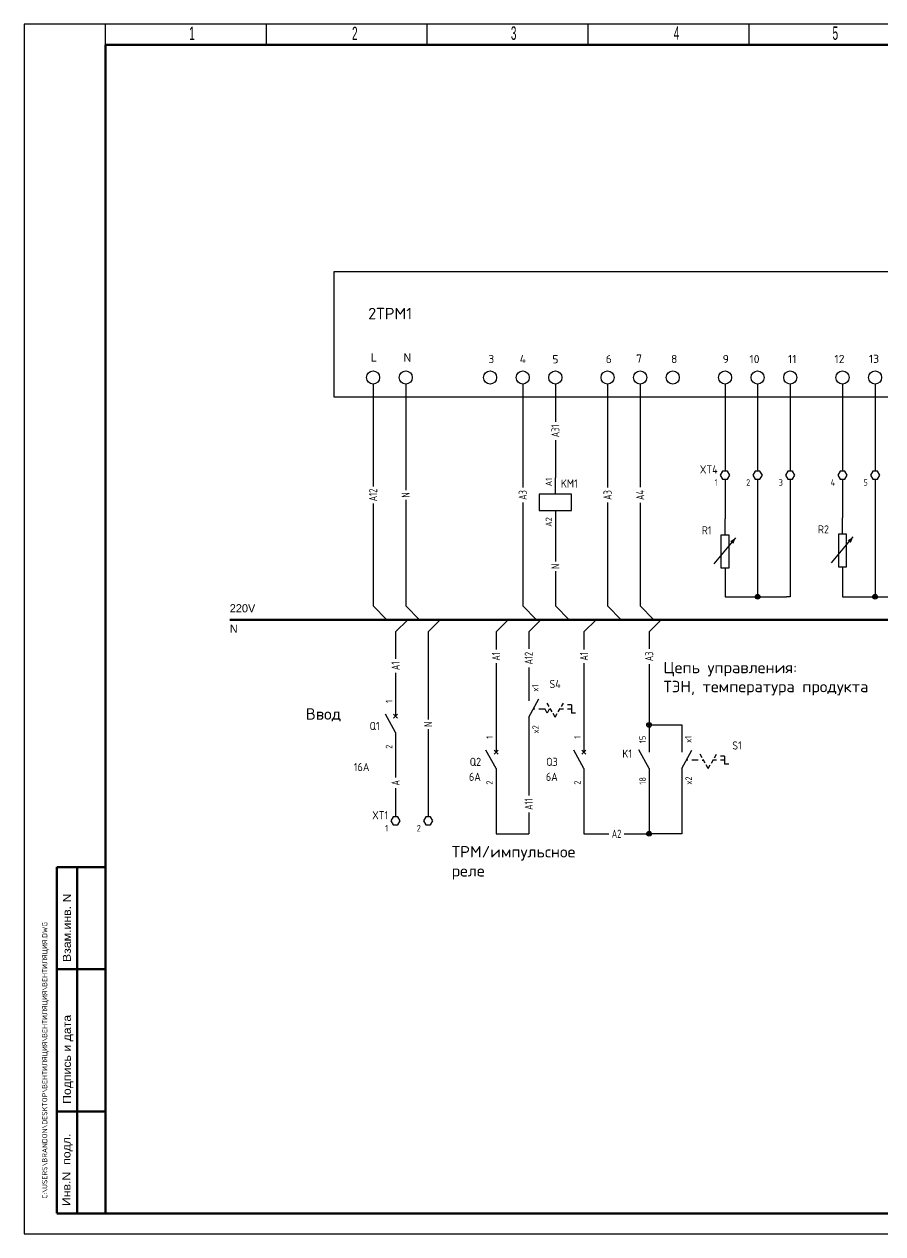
# Model space of a CAD drawing. Extents: x -644 to 1893, y -746 to 99.
# Drawn here: x 26.7 to 289.9, y -667.7 to -297.1 of the extents above; entities that cross this region are included whole.
import ezdxf
from ezdxf.enums import TextEntityAlignment as Align

# ---------------------------------------------------------------- set-up
doc = ezdxf.new("R2010")
doc.units = 0
doc.linetypes.add('Caddy_Solid', pattern=[0])
for name, color, linetype in [('100', 7, 'Continuous'), ('DESC', 1, 'Continuous'), ('MISC', 7, 'Continuous'), ('SYMS', 7, 'Continuous'), ('TAGS', 7, 'Continuous'), ('TERMS', 7, 'Continuous'), ('TITLE', 7, 'Continuous'), ('WIREFIXED', 130, 'Continuous'), ('WIRES', 7, 'Continuous')]:
    doc.layers.add(name, color=color, linetype=linetype)
doc.styles.add('Caddy_Vectorfont1n', font='arial.ttf', dxfattribs={"width": 1.1})
doc.styles.add('Caddy_Vectorfont1p', font='arial.ttf', dxfattribs={"width": 0.9})
doc.styles.add('ITALIC', font='ITALIC')
doc.styles.add('SIMPLEX', font='simplex')
doc.styles.add('WD_IEC', font='ISOCP2.shx', dxfattribs={"width": 0.9, "height": 4})

# ---------------------------------------------------------------- blocks, each defined once
blk = doc.blocks.new('wd_tb')
at = {"layer": 'TITLE', "color": 1, "style": 'SIMPLEX'}
blk.add_attdef('CAD#', (-14.33, 3.62), '', height=1.25, rotation=90, dxfattribs=at)
at = {"layer": 'TITLE', "color": 1}
for tag, p, height, style in [('JOB#', (277.8, 5.56), 2, 'ITALIC'), ('ENGINEER', (9.37, -2.98), 1.25, 'ITALIC'), ('CHKDBY', (40.35, -2.98), 1.25, 'ITALIC'), ('DRAWNBY', (70.5, -3.39), 1.25, 'ITALIC'), ('DATE', (98.17, -3.8), 1.25, 'SIMPLEX'), ('SHTS', (385.36, -3.42), 2, 'ITALIC')]:
    blk.add_attdef(tag, p, '', height=height, dxfattribs=dict(at, style=style))
at = {"layer": 'TITLE', "color": 1, "style": 'ITALIC'}
for tag, p in [('DWG#', (377.5, 6.5)), ('TITLE#1', (133.27, -3.8)), ('TITLE#2', (163.84, -3.8)), ('TITLE#3', (197.71, -3.8))]:
    blk.add_attdef(tag, text='', height=2, dxfattribs=at).set_placement(p, align=Align.CENTER)
blk.add_attdef('SH#', text='', height=2, dxfattribs=at).set_placement((391.86, 4.83), align=Align.RIGHT)
at = {"layer": 'TITLE', "color": 7, "flags": 9}
blk.add_attdef('WD_TB', (-0.02, 0.56), '', height=1.57, dxfattribs=at)
at = {"layer": 'TITLE', "color": 1, "style": 'ITALIC', "flags": 3}
blk.add_attdef('TITLE#4', text='', height=2, dxfattribs=at).set_placement((230.75, -4.22), align=Align.CENTER)
blk = doc.blocks.new('VT0003')
blk.add_lwpolyline([(0.72, -1.25), (1.44, 0), (0.72, 1.25), (-0.72, 1.25), (-1.44, 0), (-0.72, -1.25)], close=True)
at = {"style": 'WD_IEC', "flags": 1}
for tag, p, height in [('ASSYCODE', (2.75, 10.75), 1), ('CATDESC', (2.75, 9.25), 1), ('MFG', (2.75, 7.25), 1.5), ('CAT', (2.75, 4.75), 1.5), ('X4TERM01', (-1.44, 0), 0.25), ('X4PIN01', (-1.25, 1), 0.25), ('X4TERMDESC01', (-1.25, 0.5), 0.4), ('STRIPSEQ', (0, 0), 0.025), ('X2PIN01', (0, 2.25), 0.25), ('X2TERM01', (0, 1.25), 0.25), ('X8PIN01', (0, -0.25), 0.25), ('X2TERMDESC01', (0, 1.75), 0.4), ('X1PIN01', (1.25, 1), 0.25), ('X1TERMDESC01', (1.25, 0.5), 0.4), ('X1TERM01', (1.44, 0), 0.25), ('LINKTERM', (0, -0.04), 0.025), ('X8TERM01', (0, -1.25), 0.25), ('X8TERMDESC01', (0, -0.75), 0.4)]:
    blk.add_attdef(tag, p, '', height=height, dxfattribs=at)
at = {"style": 'WD_IEC'}
for tag, p in [('INST', (-2.25, 6.5)), ('LOC', (-2.25, 3.5)), ('DESC2', (-2.25, -9.25)), ('DESC1', (-2.25, -6.25)), ('DESC3', (-2.25, -12.25))]:
    blk.add_attdef(tag, text='', height=2.5, dxfattribs=at).set_placement(p, align=Align.RIGHT)
at = {"style": 'WD_IEC', "flags": 8}
for tag, height, p in [('TAGSTRIP', 2.5, (-2.25, 0.5)), ('TERM01', 2, (-2.25, -3.25))]:
    blk.add_attdef(tag, text='', height=height, dxfattribs=at).set_placement(p, align=Align.RIGHT)
blk = doc.blocks.new('VCB1')
for p, q in [((0, 7.5), (0, 2.5)), ((0, -2.5), (-3.12, 3.12)), ((0.62, 1.88), (-0.62, 3.12)), ((-0.62, 1.88), (0.62, 3.12)), ((0, -2.5), (0, -7.5))]:
    blk.add_line(p, q)
at = {"style": 'WD_IEC'}
for tag, p in [('INST', (-8, 5.25)), ('LOC', (-8, 1.75)), ('TAG1', (-8, -1.75)), ('RATING1', (-8, -6.35)), ('DESC1', (-8, -14.35)), ('DESC2', (-8, -17.85)), ('DESC3', (-8, -21.35))]:
    blk.add_attdef(tag, text='', height=2.5, dxfattribs=at).set_placement(p, align=Align.RIGHT)
at = {"style": 'WD_IEC', "flags": 1}
for tag, p, height in [('X2TERM01', (0, 7.5), 0.32), ('MFG', (2.75, 6.5), 1.5), ('CAT', (2.75, 4), 1.5), ('X4LINK', (-2, 0), 0.32), ('X1LINK', (-0.5, 0), 0.32), ('X8TERM02', (0, -7.5), 0.32), ('ASSYCODE', (1, -9), 1), ('FAMILY', (1, -10.5), 1), ('CATDESC', (1, -12), 1), ('CONTACT', (1, -13.5), 1), ('COMMON', (2.25, -14.75), 1)]:
    blk.add_attdef(tag, p, '', height=height, dxfattribs=at)
at = {"style": 'WD_IEC'}
blk.add_attdef('TERM01', text='', height=2, rotation=90, dxfattribs=at).set_placement((-1, 7.5), align=Align.RIGHT)
blk.add_attdef('TERM02', (-1, -7.5), '', height=2, rotation=90, dxfattribs=at)
at = {"lineweight": 15, "style": 'WD_IEC'}
blk.add_attdef('XREF', text='', height=2.5, dxfattribs=at).set_placement((-8, -10.35), align=Align.RIGHT)
blk = doc.blocks.new('WD_WNV1')
at = {"style": 'WD_IEC', "width": 0.8}
blk.add_attdef('WIRENO', text='', height=2.5, rotation=90, dxfattribs=at).set_placement((0, 0), align=Align.MIDDLE_CENTER)
at = {"style": 'WD_IEC', "flags": 1}
for tag, p in [('W04USER', (0, 0.375)), ('W05USER', (0, 0.25)), ('W03USER', (0, 0.5)), ('W06USER', (0, 0.125)), ('W07USER', (0, 0)), ('W02USER', (0, 0.625)), ('W01USER', (0, 0.75)), ('W08USER', (0, -0.125)), ('W09USER', (0, -0.25)), ('W10USER', (0, -0.375))]:
    blk.add_attdef(tag, text='', height=0.08, dxfattribs=at).set_placement(p, align=Align.CENTER)
at = {"style": 'WD_IEC'}
for tag, p in [('X2_TINY_DOT_DONT_REMOVE', (0, 1)), ('X8_TINY_DOT_DONT_REMOVE', (0, -1))]:
    blk.add_attdef(tag, p, '', height=0.002, dxfattribs=at)
at = {"style": 'WD_IEC', "flags": 1}
for tag, p in [('X2TERM01', (0, 1)), ('X8TERM01', (0, -1))]:
    blk.add_attdef(tag, p, '', height=0.2, dxfattribs=at)
blk = doc.blocks.new('VCR21')
for p, q in [((0, 7.5), (0, 2.5)), ((0, -2.5), (-3.125, 3.125)), ((0, -2.5), (0, -7.5))]:
    blk.add_line(p, q)
at = {"style": 'WD_IEC'}
for tag, p in [('INST', (-5.25, 7.75)), ('LOC', (-5.25, 4.25)), ('TAG2', (-5.25, 0.75)), ('XREF', (-5.25, -3.75)), ('DESC1', (-5.25, -7.6)), ('DESC2', (-5.25, -11.1)), ('DESC3', (-5.25, -14.6))]:
    blk.add_attdef(tag, text='', height=2.5, dxfattribs=at).set_placement(p, align=Align.RIGHT)
at = {"style": 'WD_IEC', "flags": 1}
for tag, p, height in [('X2TERM01', (0, 7.5), 0.32), ('X4LINK', (-2, 0), 0.32), ('X1LINK', (-0.5, 0), 0.32), ('CONTACT', (4, -3.5), 1), ('X8TERM02', (0, -7.5), 0.32), ('FAMILY', (4, -5), 1)]:
    blk.add_attdef(tag, p, '', height=height, dxfattribs=at)
at = {"style": 'WD_IEC'}
blk.add_attdef('TERM01', text='', height=2, rotation=90, dxfattribs=at).set_placement((-1, 7.5), align=Align.RIGHT)
blk.add_attdef('TERM02', (-1, -7.5), '', height=2, rotation=90, dxfattribs=at)
blk = doc.blocks.new('WD_WNH1')
at = {"style": 'WD_IEC', "width": 0.8}
blk.add_attdef('WIRENO', text='', height=2.5, dxfattribs=at).set_placement((0, 0), align=Align.MIDDLE_CENTER)
at = {"style": 'WD_IEC'}
for tag, p in [('X4_TINY_DOT_DONT_REMOVE', (-1, 0)), ('X1_TINY_DOT_DONT_REMOVE', (1, 0))]:
    blk.add_attdef(tag, p, '', height=0.002, dxfattribs=at)
at = {"style": 'WD_IEC', "flags": 1}
for tag, p in [('X4TERM01', (-1, 0)), ('X1TERM01', (1, 0))]:
    blk.add_attdef(tag, p, '', height=0.2, dxfattribs=at)
for tag, p in [('W04USER', (0, 0.375)), ('W05USER', (0, 0.25)), ('W03USER', (0, 0.5)), ('W06USER', (0, 0.125)), ('W07USER', (0, 0)), ('W02USER', (0, 0.625)), ('W01USER', (0, 0.75)), ('W08USER', (0, -0.125)), ('W09USER', (0, -0.25)), ('W10USER', (0, -0.375))]:
    blk.add_attdef(tag, text='', height=0.08, dxfattribs=at).set_placement(p, align=Align.CENTER)
blk = doc.blocks.new('VMS1')
for p, q in [((0, 2.5), (0, 7.5)), ((0, -2.5), (0, -7.5))]:
    blk.add_line(p, q)
blk.add_lwpolyline([(-5, 2.5), (-5, -2.5), (5, -2.5), (5, 2.5)], close=True)
at = {"style": 'WD_IEC'}
for tag, p in [('INST', (-5.25, 10.5)), ('LOC', (-5.25, 7.5)), ('TAG1', (-5.25, 4.5)), ('DESC2', (-5.25, -9.85)), ('DESC1', (-5.25, -6.85)), ('DESC3', (-5.25, -12.85))]:
    blk.add_attdef(tag, text='', height=2.5, dxfattribs=at).set_placement(p, align=Align.RIGHT)
at = {"style": 'WD_IEC', "flags": 1}
for tag, p, height in [('X2TERM01', (0, 7.5), 0.32), ('X4LINK', (-5, 0), 0.32), ('X1LINK', (5, 0), 0.32), ('ASSYCODE', (1, -4), 1), ('X8TERM02', (0, -7.5), 0.32), ('FAMILY', (1, -5.5), 1), ('CATDESC', (1, -7), 1)]:
    blk.add_attdef(tag, p, '', height=height, dxfattribs=at)
at = {"style": 'WD_IEC'}
blk.add_attdef('TERM01', text='', height=2, rotation=90, dxfattribs=at).set_placement((-1, 7.5), align=Align.RIGHT)
at = {"style": 'WD_IEC', "flags": 9}
for tag, p in [('MFG', (-6, 1)), ('CAT', (-6, -1.5))]:
    blk.add_attdef(tag, text='', height=1.5, dxfattribs=at).set_placement(p, align=Align.RIGHT)
at = {"style": 'WD_IEC'}
blk.add_attdef('TERM02', (-1, -7.5), '', height=2, rotation=90, dxfattribs=at)
at = {"lineweight": 9, "style": 'WD_IEC'}
for tag, p in [('NO', (-5.5, -16.5)), ('NC', (-5.5, -19.5))]:
    blk.add_attdef(tag, text='', height=2.5, dxfattribs=at).set_placement(p, align=Align.TOP_RIGHT)
for tag, p in [('XREFNO', (-4, -16.5)), ('XREFNC', (-4, -19.5))]:
    blk.add_attdef(tag, text='', height=2.5, dxfattribs=at).set_placement(p, align=Align.TOP_LEFT)
blk = doc.blocks.new('WDDOT')
for radius in [0.72, 0.449, 0.223]:
    blk.add_circle((0, 0), radius)
blk = doc.blocks.new('VSS11NL')
for p, q in [((0, 7.5), (0, 2.5)), ((-13.12, 1.25), (-11.88, 1.25)), ((-13.12, 1.25), (-13.12, -1.25)), ((-13.12, 0), (-11.88, 0)), ((-10, 0.75), (-10.62, 1.83)), ((-10.62, 0), (-9.57, 0)), ((-9.06, -0.88), (-9.69, 0.21)), ((-7.19, -0.88), (-6.56, 0.21)), ((-6.25, 0), (-6.68, 0)), ((-6.25, 0.75), (-5.62, 1.83)), ((-5, 0), (-3.12, 0)), ((0, -2.5), (-3.12, 3.12)), ((-1.88, 0), (-1.39, 0)), ((-14.38, -1.25), (-13.12, -1.25)), ((-8.12, -2.5), (-8.75, -1.42)), ((-8.12, -2.5), (-7.5, -1.42)), ((0, -2.5), (0, -7.5))]:
    blk.add_line(p, q)
at = {"style": 'WD_IEC'}
for tag, p in [('INST', (-15.5, 9.25)), ('LOC', (-15.5, 6.25)), ('TAG1', (-15.5, 3.25)), ('DESC1', (-15.5, -9.35)), ('DESC2', (-15.5, -12.35)), ('DESC3', (-15.5, -15.35))]:
    blk.add_attdef(tag, text='', height=2.5, dxfattribs=at).set_placement(p, align=Align.RIGHT)
at = {"style": 'WD_IEC', "flags": 8}
for tag, p in [('POS1', (-10.62, 3.5)), ('POS2', (-5.62, 3.5))]:
    blk.add_attdef(tag, text='', height=2, rotation=90, dxfattribs=at).set_placement(p, align=Align.MIDDLE_LEFT)
at = {"style": 'WD_IEC', "flags": 1}
for tag, p, height in [('X2TERM01', (0, 7.5), 0.32), ('CONTACT', (0.5, 4.5), 1), ('COMMON', (1.75, 3.25), 1), ('X1LINK', (0, 0), 0.32), ('X8TERM02', (0, -7.5), 0.32), ('ASSYCODE', (1, -9), 1), ('FAMILY', (1, -10.5), 1), ('CATDESC', (1, -12), 1)]:
    blk.add_attdef(tag, p, '', height=height, dxfattribs=at)
at = {"style": 'WD_IEC'}
blk.add_attdef('TERM01', text='', height=2, rotation=90, dxfattribs=at).set_placement((-1, 7.5), align=Align.RIGHT)
at = {"style": 'WD_IEC', "flags": 9}
for tag, p in [('MFG', (-16, -0.25)), ('CAT', (-16, -2.75))]:
    blk.add_attdef(tag, text='', height=1.5, dxfattribs=at).set_placement(p, align=Align.RIGHT)
at = {"style": 'WD_IEC'}
blk.add_attdef('TERM02', (-1, -7.5), '', height=2, rotation=90, dxfattribs=at)
at = {"lineweight": 15, "style": 'WD_IEC'}
blk.add_attdef('XREF', text='', height=2.5, dxfattribs=at).set_placement((-15.5, -6.35), align=Align.RIGHT)
blk.add_attdef('STATE', (1.25, -6.35), '', height=2.5, dxfattribs=at)
blk = doc.blocks.new('VVR1R2')
for p, q in [((0, 5), (0, 10)), ((-3.36, -3.79), (3.3, 4.22)), ((0, -5), (0, -10))]:
    blk.add_line(p, q)
blk.add_lwpolyline([(-1.25, 5), (-1.25, -5), (1.25, -5), (1.25, 5)], close=True)
blk.add_solid([(2.54, 2.34), (1.57, 3.17), (3.31, 4.22)])
at = {"style": 'WD_IEC'}
for tag, p in [('INST', (-4.13, 11.25)), ('TAG1', (-4.13, 5.25)), ('LOC', (-4.13, 8.25)), ('RATING1', (-3.56, 0.78)), ('DESC1', (-3.64, -5.65)), ('DESC2', (-3.64, -8.65)), ('DESC3', (-3.64, -11.65))]:
    blk.add_attdef(tag, text='', height=2.5, dxfattribs=at).set_placement(p, align=Align.RIGHT)
blk.add_attdef('TERM01', text='', height=2, rotation=90, dxfattribs=at).set_placement((-1, 10), align=Align.RIGHT)
at = {"style": 'WD_IEC', "flags": 1}
for tag, p, height in [('X2TERM01', (0, 10), 0.32), ('ASSYCODE', (2.05, -3.96), 1), ('FAMILY', (2.05, -5.46), 1), ('CATDESC', (2.05, -6.96), 1), ('X8TERM02', (0, -10), 0.32)]:
    blk.add_attdef(tag, p, '', height=height, dxfattribs=at)
at = {"style": 'WD_IEC', "flags": 9}
for tag, p in [('MFG', (5.34, 6.24)), ('CAT', (5.34, 3.74))]:
    blk.add_attdef(tag, text='', height=1.5, dxfattribs=at).set_placement(p, align=Align.RIGHT)
at = {"lineweight": 15, "style": 'WD_IEC'}
blk.add_attdef('XREF', text='', height=2.5, dxfattribs=at).set_placement((-3.64, -2.65), align=Align.RIGHT)
at = {"style": 'WD_IEC'}
blk.add_attdef('TERM02', (-1, -10), '', height=2, rotation=90, dxfattribs=at)
blk = doc.blocks.new('VSS112')
for p, q in [((0, 7.5), (0, 2.5)), ((-13.12, 1.25), (-11.88, 1.25)), ((-13.12, 1.25), (-13.12, -1.25)), ((-13.12, 0), (-11.88, 0)), ((-10, 0.75), (-10.62, 1.83)), ((-10.62, 0), (-9.57, 0)), ((-9.06, -0.88), (-9.69, 0.21)), ((-7.19, -0.88), (-6.56, 0.21)), ((-6.25, 0), (-6.68, 0)), ((-6.25, 0.75), (-5.62, 1.83)), ((-6.25, 0), (-5.62, -1.25)), ((-5.62, -1.25), (-5, 0)), ((-5, 0), (-3.12, 0)), ((0, -2.5), (-3.12, 3.12)), ((-1.88, 0), (-1.39, 0)), ((-14.38, -1.25), (-13.12, -1.25)), ((-8.12, -2.5), (-8.75, -1.42)), ((-8.12, -2.5), (-7.5, -1.42)), ((0, -2.5), (0, -7.5))]:
    blk.add_line(p, q)
at = {"style": 'WD_IEC'}
for tag, p in [('INST', (-15.5, 9.25)), ('LOC', (-15.5, 6.25)), ('TAG1', (-15.5, 3.25)), ('DESC1', (-15.5, -9.35)), ('DESC2', (-15.5, -12.35)), ('DESC3', (-15.5, -15.35))]:
    blk.add_attdef(tag, text='', height=2.5, dxfattribs=at).set_placement(p, align=Align.RIGHT)
at = {"style": 'WD_IEC', "flags": 8}
for tag, p in [('POS1', (-10.62, 3.5)), ('POS2', (-5.62, 3.5))]:
    blk.add_attdef(tag, text='', height=2, rotation=90, dxfattribs=at).set_placement(p, align=Align.MIDDLE_LEFT)
at = {"style": 'WD_IEC', "flags": 1}
for tag, p, height in [('X2TERM01', (0, 7.5), 0.32), ('CONTACT', (0.5, 4.5), 1), ('COMMON', (1.75, 3.25), 1), ('X1LINK', (0, 0), 0.32), ('X8TERM02', (0, -7.5), 0.32), ('ASSYCODE', (1, -9), 1), ('FAMILY', (1, -10.5), 1), ('CATDESC', (1, -12), 1)]:
    blk.add_attdef(tag, p, '', height=height, dxfattribs=at)
at = {"style": 'WD_IEC'}
blk.add_attdef('TERM01', text='', height=2, rotation=90, dxfattribs=at).set_placement((-1, 7.5), align=Align.RIGHT)
at = {"style": 'WD_IEC', "flags": 9}
for tag, p in [('MFG', (-16, -0.25)), ('CAT', (-16, -2.75))]:
    blk.add_attdef(tag, text='', height=1.5, dxfattribs=at).set_placement(p, align=Align.RIGHT)
at = {"style": 'WD_IEC'}
blk.add_attdef('TERM02', (-1, -7.5), '', height=2, rotation=90, dxfattribs=at)
at = {"lineweight": 15, "style": 'WD_IEC'}
blk.add_attdef('XREF', text='', height=2.5, dxfattribs=at).set_placement((-15.5, -6.35), align=Align.RIGHT)
blk.add_attdef('STATE', (1.25, -6.35), '', height=2.5, dxfattribs=at)

msp = doc.modelspace()

# ---------------------------------------------------------------- linework, layer by layer
at = {"linetype": 'Caddy_Solid', "lineweight": 25}
for p, q in [((51.69, -303.32), (51.69, -297.08)), ((100.99, -303.32), (100.99, -297.08)), ((150.28, -303.32), (150.28, -297.08)), ((199.58, -303.32), (199.58, -297.08)), ((248.88, -303.32), (248.88, -297.08))]:
    msp.add_line(p, q, dxfattribs=at)
at = {"layer": '100', "linetype": 'Caddy_Solid', "lineweight": 50}
for p, q in [((51.69, -303.4), (544.65, -303.4)), ((51.69, -303.4), (51.69, -661.5)), ((36.72, -661.42), (36.72, -555.34)), ((36.72, -555.34), (51.69, -555.34)), ((42.96, -555.34), (42.96, -661.42)), ((36.72, -586.62), (51.69, -586.62)), ((36.72, -630.22), (51.69, -630.22)), ((544.65, -661.5), (36.72, -661.5))]:
    msp.add_line(p, q, dxfattribs=at)
at = {"layer": 'SYMS', "lineweight": 60}
msp.add_line((89.74, -479.56), (500.7, -479.56), dxfattribs=at)
at = {"layer": 'SYMS'}
for points in [[(26.73, -667.74), (550.89, -667.74), (550.89, -297.08), (26.73, -297.08)], [(307.33, -373), (121.62, -373), (121.62, -411.24), (307.33, -411.24)]]:
    msp.add_lwpolyline(points, close=True, dxfattribs=at)
for centre in [(133.66, -405.34), (143.66, -405.34), (169.51, -405.34), (179.51, -405.34), (189.51, -405.34), (205.51, -405.34), (215.51, -405.34), (225.51, -405.34), (241.51, -405.34), (251.51, -405.34), (261.51, -405.34), (277.51, -405.34), (287.51, -405.34)]:
    msp.add_circle(centre, 2, dxfattribs=at)
at = {"layer": 'WIRES'}
for p, q in [((133.66, -407.34), (133.66, -438.75)), ((143.66, -407.34), (143.66, -439.85)), ((179.51, -407.34), (179.51, -439.01)), ((189.51, -407.34), (189.51, -418.92)), ((205.51, -407.34), (205.51, -439.01)), ((215.51, -407.34), (215.51, -438.95)), ((241.51, -407.34), (241.51, -434.02)), ((251.51, -407.34), (251.51, -434.02)), ((261.51, -407.34), (261.51, -434.02)), ((277.51, -407.34), (277.51, -434.02)), ((287.51, -407.34), (287.51, -434.02)), ((189.51, -424.52), (189.51, -436.09)), ((241.51, -436.52), (241.51, -448.66)), ((251.51, -436.52), (251.51, -472.54)), ((261.51, -436.52), (261.51, -472.54)), ((277.51, -436.52), (277.51, -448.39)), ((287.51, -436.52), (287.51, -472.54)), ((133.66, -443.95), (133.66, -475.36)), ((143.66, -442.85), (143.66, -475.36)), ((179.51, -443.69), (179.51, -475.36)), ((205.51, -443.69), (205.51, -475.36)), ((215.51, -443.75), (215.51, -475.36)), ((189.51, -451.09), (189.51, -461.73)), ((189.51, -464.73), (189.51, -475.36)), ((241.51, -468.66), (241.51, -472.54)), ((277.51, -468.39), (277.51, -472.54)), ((241.51, -472.54), (260.34, -472.54)), ((261.51, -472.54), (260.34, -472.54)), ((277.51, -472.54), (296.34, -472.54)), ((133.66, -475.36), (137.86, -479.56)), ((143.66, -475.36), (147.86, -479.56)), ((179.51, -475.36), (183.71, -479.56)), ((189.51, -475.36), (193.71, -479.56)), ((205.51, -475.36), (209.71, -479.56)), ((215.51, -475.36), (219.71, -479.56)), ((140.54, -483.28), (144.26, -479.56)), ((150.54, -483.28), (154.26, -479.56)), ((171.35, -483.28), (175.07, -479.56)), ((181.35, -483.28), (185.07, -479.56)), ((198.26, -483.28), (201.98, -479.56)), ((218.26, -483.28), (221.98, -479.56)), ((140.54, -483.28), (140.54, -491.6)), ((150.54, -483.28), (150.54, -510.12)), ((171.35, -483.28), (171.35, -488.71)), ((181.35, -483.28), (181.35, -488.49)), ((198.26, -483.28), (198.26, -488.71)), ((218.26, -483.28), (218.26, -488.47)), ((171.35, -492.91), (171.35, -515.11)), ((198.26, -492.91), (198.26, -515.11)), ((140.54, -495.8), (140.54, -504.12)), ((181.35, -494.21), (181.35, -499.43)), ((218.26, -493.15), (218.26, -515.11)), ((150.54, -513.12), (150.54, -539.96)), ((181.35, -514.43), (181.35, -533.47)), ((218.26, -511.81), (228.26, -511.81)), ((228.26, -511.81), (228.26, -515.11)), ((140.54, -519.12), (140.54, -527.94)), ((140.54, -531.14), (140.54, -539.96)), ((171.35, -530.11), (171.35, -545.17)), ((198.26, -530.11), (198.26, -545.17)), ((218.26, -530.11), (218.26, -545.17)), ((228.26, -530.11), (228.26, -545.17)), ((181.35, -538.67), (181.35, -545.17)), ((171.35, -545.17), (181.35, -545.17)), ((198.26, -545.17), (205.9, -545.17)), ((210.62, -545.17), (218.26, -545.17)), ((228.26, -545.17), (218.26, -545.17))]:
    msp.add_line(p, q, dxfattribs=at)

# ---------------------------------------------------------------- block references
at = {"layer": 'SYMS'}
ref = msp.add_blockref('VT0003', (241.51, -435.27), dxfattribs=at)
ref.add_attrib('TERM01', '1', dxfattribs={"layer": 'TERMS', "height": 2, "style": 'WD_IEC', "flags": 8}).set_placement((239.26, -438.52), align=Align.RIGHT)
ref.add_attrib('TAGSTRIP', 'XT4', dxfattribs={"layer": 'TAGS', "height": 2.5, "style": 'WD_IEC', "flags": 8}).set_placement((239.26, -434.77), align=Align.RIGHT)
ref = msp.add_blockref('VMS1', (189.51, -443.59), dxfattribs=at)
ref.add_attrib('TERM02', 'A2', (188.51, -451.09), dxfattribs={"layer": 'TERMS', "height": 2, "rotation": 90, "style": 'WD_IEC'})
ref.add_attrib('TERM01', 'A1', dxfattribs={"layer": 'TERMS', "height": 2, "rotation": 90, "style": 'WD_IEC'}).set_placement((188.51, -436.09), align=Align.RIGHT)
ref.add_attrib('TAG1', 'KM1', dxfattribs={"layer": 'TAGS', "height": 2.5, "style": 'WD_IEC'}).set_placement((196.37, -439.09), align=Align.RIGHT)
ref = msp.add_blockref('VT0003', (251.51, -435.27), dxfattribs=at)
ref.add_attrib('TERM01', '2', dxfattribs={"layer": 'TERMS', "height": 2, "style": 'WD_IEC', "flags": 8}).set_placement((249.26, -438.52), align=Align.RIGHT)
ref = msp.add_blockref('VT0003', (261.51, -435.27), dxfattribs=at)
ref.add_attrib('TERM01', '3', dxfattribs={"layer": 'TERMS', "height": 2, "style": 'WD_IEC', "flags": 8}).set_placement((259.26, -438.52), align=Align.RIGHT)
ref = msp.add_blockref('VT0003', (277.51, -435.27), dxfattribs=at)
ref.add_attrib('TERM01', '4', dxfattribs={"layer": 'TERMS', "height": 2, "style": 'WD_IEC', "flags": 8}).set_placement((275.26, -438.52), align=Align.RIGHT)
ref = msp.add_blockref('VT0003', (287.51, -435.27), dxfattribs=at)
ref.add_attrib('TERM01', '5', dxfattribs={"layer": 'TERMS', "height": 2, "style": 'WD_IEC', "flags": 8}).set_placement((285.26, -438.52), align=Align.RIGHT)
ref = msp.add_blockref('VVR1R2', (277.51, -458.39), dxfattribs=at)
ref.add_attrib('TAG1', 'R2', dxfattribs={"layer": 'TAGS', "height": 2.5, "style": 'WD_IEC'}).set_placement((273.37, -453.14), align=Align.RIGHT)
ref = msp.add_blockref('VVR1R2', (241.51, -458.66), dxfattribs=at)
ref.add_attrib('TAG1', 'R1', dxfattribs={"layer": 'TAGS', "height": 2.5, "style": 'WD_IEC'}).set_placement((237.37, -453.41), align=Align.RIGHT)
for p in [(251.51, -472.54), (287.51, -472.54), (218.26, -511.81), (218.26, -545.17)]:
    msp.add_blockref('WDDOT', p, dxfattribs=at)
ref = msp.add_blockref('VSS112', (181.35, -506.93), dxfattribs=dict(at, xscale=-1))
ref.add_attrib('TERM02', 'x2', (184.45, -514.43), dxfattribs={"layer": 'TERMS', "height": 2, "rotation": 90, "style": 'WD_IEC'})
ref.add_attrib('TERM01', 'x1', dxfattribs={"layer": 'TERMS', "height": 2, "rotation": 90, "style": 'WD_IEC'}).set_placement((184.35, -499.43), align=Align.RIGHT)
ref.add_attrib('TAG1', 'S4', dxfattribs={"layer": 'TAGS', "height": 2.5, "style": 'WD_IEC'}).set_placement((191.16, -500.51), align=Align.RIGHT)
ref = msp.add_blockref('VCB1', (140.54, -511.62), dxfattribs=at)
ref.add_attrib('TERM02', '2', (139.54, -519.12), dxfattribs={"layer": 'TERMS', "height": 2, "rotation": 90, "style": 'WD_IEC'})
ref.add_attrib('TERM01', '1', dxfattribs={"layer": 'TERMS', "height": 2, "rotation": 90, "style": 'WD_IEC'}).set_placement((139.54, -504.12), align=Align.RIGHT)
ref.add_attrib('DESC1', '16A', dxfattribs={"layer": 'DESC', "height": 2.5, "style": 'WD_IEC'}).set_placement((132.54, -525.97), align=Align.RIGHT)
ref.add_attrib('TAG1', 'Q1', dxfattribs={"layer": 'TAGS', "height": 2.5, "style": 'WD_IEC'}).set_placement((135.67, -513.37), align=Align.RIGHT)
ref = msp.add_blockref('VCB1', (171.35, -522.61), dxfattribs=at)
ref.add_attrib('TERM02', '2', (170.35, -530.11), dxfattribs={"layer": 'TERMS', "height": 2, "rotation": 90, "style": 'WD_IEC'})
ref.add_attrib('TERM01', '1', dxfattribs={"layer": 'TERMS', "height": 2, "rotation": 90, "style": 'WD_IEC'}).set_placement((170.35, -515.11), align=Align.RIGHT)
ref.add_attrib('DESC1', '6A', dxfattribs={"layer": 'DESC', "height": 2.5, "style": 'WD_IEC'}).set_placement((166.69, -528.96), align=Align.RIGHT)
ref.add_attrib('TAG1', 'Q2', dxfattribs={"layer": 'TAGS', "height": 2.5, "style": 'WD_IEC'}).set_placement((166.76, -524.36), align=Align.RIGHT)
ref = msp.add_blockref('VCB1', (198.26, -522.61), dxfattribs=at)
ref.add_attrib('TERM02', '2', (197.26, -530.11), dxfattribs={"layer": 'TERMS', "height": 2, "rotation": 90, "style": 'WD_IEC'})
ref.add_attrib('TERM01', '1', dxfattribs={"layer": 'TERMS', "height": 2, "rotation": 90, "style": 'WD_IEC'}).set_placement((197.26, -515.11), align=Align.RIGHT)
ref.add_attrib('DESC1', '6A', dxfattribs={"layer": 'DESC', "height": 2.5, "style": 'WD_IEC'}).set_placement((190.26, -528.96), align=Align.RIGHT)
ref.add_attrib('TAG1', 'Q3', dxfattribs={"layer": 'TAGS', "height": 2.5, "style": 'WD_IEC'}).set_placement((190.26, -524.36), align=Align.RIGHT)
ref = msp.add_blockref('VCR21', (218.26, -522.61), dxfattribs=at)
ref.add_attrib('TAG2', 'K1', dxfattribs={"layer": 'TAGS', "height": 2.5, "style": 'WD_IEC'}).set_placement((213.01, -521.86), align=Align.RIGHT)
ref.add_attrib('TERM01', '15', dxfattribs={"layer": 'TERMS', "height": 2, "rotation": 90, "style": 'WD_IEC'}).set_placement((217.26, -515.11), align=Align.RIGHT)
ref.add_attrib('TERM02', '18', (217.26, -530.11), dxfattribs={"layer": 'TERMS', "height": 2, "rotation": 90, "style": 'WD_IEC'})
ref = msp.add_blockref('VSS11NL', (228.26, -522.61), dxfattribs=dict(at, xscale=-1))
ref.add_attrib('TERM02', 'x2', (231.36, -530.11), dxfattribs={"layer": 'TERMS', "height": 2, "rotation": 90, "style": 'WD_IEC'})
ref.add_attrib('TERM01', 'x1', dxfattribs={"layer": 'TERMS', "height": 2, "rotation": 90, "style": 'WD_IEC'}).set_placement((231.26, -515.11), align=Align.RIGHT)
ref.add_attrib('TAG1', 'S1', dxfattribs={"layer": 'TAGS', "height": 2.5, "style": 'WD_IEC'}).set_placement((246.64, -519.36), align=Align.RIGHT)
ref = msp.add_blockref('VT0003', (140.54, -541.21), dxfattribs=at)
ref.add_attrib('TERM01', '1', dxfattribs={"layer": 'TERMS', "height": 2, "style": 'WD_IEC', "flags": 8}).set_placement((138.29, -544.46), align=Align.RIGHT)
ref.add_attrib('TAGSTRIP', 'XT1', dxfattribs={"layer": 'TAGS', "height": 2.5, "style": 'WD_IEC', "flags": 8}).set_placement((138.29, -540.71), align=Align.RIGHT)
ref = msp.add_blockref('VT0003', (150.54, -541.21), dxfattribs=at)
ref.add_attrib('TERM01', '2', dxfattribs={"layer": 'TERMS', "height": 2, "style": 'WD_IEC', "flags": 8}).set_placement((148.29, -544.46), align=Align.RIGHT)
ref = msp.add_blockref('wd_tb', (51.69, -661.5), dxfattribs=dict(at, xscale=1.248, yscale=1.248, zscale=1.248))
ref.add_attrib('CAD#', 'C:\\USERS\\BRANDON\\DESKTOP\\ВЕНТИЛЯЦИЯ\\ВЕНТИЛЯЦИЯ\\ВЕНТИЛЯЦИЯ.DWG', (33.8, -656.98), dxfattribs={"layer": 'TITLE', "color": 1, "height": 1.56, "rotation": 90, "style": 'SIMPLEX'})
at = {"layer": 'WIREFIXED'}
ref = msp.add_blockref('WD_WNV1', (189.51, -421.72), dxfattribs=at)
ref.add_attrib('X8_TINY_DOT_DONT_REMOVE', '.', (189.51, -424.52), dxfattribs={"layer": 'MISC', "height": 0.002, "style": 'WD_IEC'})
ref.add_attrib('X2_TINY_DOT_DONT_REMOVE', '.', (189.51, -418.92), dxfattribs={"layer": 'MISC', "height": 0.002, "style": 'WD_IEC'})
ref.add_attrib('WIRENOF', 'A31', dxfattribs={"height": 2.5, "rotation": 90, "style": 'WD_IEC', "width": 0.8}).set_placement((189.51, -421.72), align=Align.MIDDLE_CENTER)
ref = msp.add_blockref('WD_WNV1', (133.66, -441.35), dxfattribs=at)
ref.add_attrib('X8_TINY_DOT_DONT_REMOVE', '.', (133.66, -443.95), dxfattribs={"layer": 'MISC', "height": 0.002, "style": 'WD_IEC'})
ref.add_attrib('X2_TINY_DOT_DONT_REMOVE', '.', (133.66, -438.75), dxfattribs={"layer": 'MISC', "height": 0.002, "style": 'WD_IEC'})
ref.add_attrib('WIRENOF', 'A12', dxfattribs={"height": 2.5, "rotation": 90, "style": 'WD_IEC', "width": 0.8}).set_placement((133.66, -441.35), align=Align.MIDDLE_CENTER)
ref = msp.add_blockref('WD_WNV1', (143.66, -441.35), dxfattribs=at)
ref.add_attrib('X8_TINY_DOT_DONT_REMOVE', '.', (143.66, -442.85), dxfattribs={"layer": 'MISC', "height": 0.002, "style": 'WD_IEC'})
ref.add_attrib('X2_TINY_DOT_DONT_REMOVE', '.', (143.66, -439.85), dxfattribs={"layer": 'MISC', "height": 0.002, "style": 'WD_IEC'})
ref.add_attrib('WIRENOF', 'N', dxfattribs={"height": 2.5, "rotation": 90, "style": 'WD_IEC', "width": 0.8}).set_placement((143.66, -441.35), align=Align.MIDDLE_CENTER)
ref = msp.add_blockref('WD_WNV1', (179.51, -441.35), dxfattribs=at)
ref.add_attrib('X8_TINY_DOT_DONT_REMOVE', '.', (179.51, -443.69), dxfattribs={"layer": 'MISC', "height": 0.002, "style": 'WD_IEC'})
ref.add_attrib('X2_TINY_DOT_DONT_REMOVE', '.', (179.51, -439.01), dxfattribs={"layer": 'MISC', "height": 0.002, "style": 'WD_IEC'})
ref.add_attrib('WIRENOF', 'A3', dxfattribs={"height": 2.5, "rotation": 90, "style": 'WD_IEC', "width": 0.8}).set_placement((179.51, -441.35), align=Align.MIDDLE_CENTER)
ref = msp.add_blockref('WD_WNV1', (205.51, -441.35), dxfattribs=at)
ref.add_attrib('X8_TINY_DOT_DONT_REMOVE', '.', (205.51, -443.69), dxfattribs={"layer": 'MISC', "height": 0.002, "style": 'WD_IEC'})
ref.add_attrib('X2_TINY_DOT_DONT_REMOVE', '.', (205.51, -439.01), dxfattribs={"layer": 'MISC', "height": 0.002, "style": 'WD_IEC'})
ref.add_attrib('WIRENOF', 'A3', dxfattribs={"height": 2.5, "rotation": 90, "style": 'WD_IEC', "width": 0.8}).set_placement((205.51, -441.35), align=Align.MIDDLE_CENTER)
ref = msp.add_blockref('WD_WNV1', (215.51, -441.35), dxfattribs=at)
ref.add_attrib('X8_TINY_DOT_DONT_REMOVE', '.', (215.51, -443.75), dxfattribs={"layer": 'MISC', "height": 0.002, "style": 'WD_IEC'})
ref.add_attrib('X2_TINY_DOT_DONT_REMOVE', '.', (215.51, -438.95), dxfattribs={"layer": 'MISC', "height": 0.002, "style": 'WD_IEC'})
ref.add_attrib('WIRENOF', 'A4', dxfattribs={"height": 2.5, "rotation": 90, "style": 'WD_IEC', "width": 0.8}).set_placement((215.51, -441.35), align=Align.MIDDLE_CENTER)
ref = msp.add_blockref('WD_WNV1', (189.51, -463.23), dxfattribs=at)
ref.add_attrib('X8_TINY_DOT_DONT_REMOVE', '.', (189.51, -464.73), dxfattribs={"layer": 'MISC', "height": 0.002, "style": 'WD_IEC'})
ref.add_attrib('X2_TINY_DOT_DONT_REMOVE', '.', (189.51, -461.73), dxfattribs={"layer": 'MISC', "height": 0.002, "style": 'WD_IEC'})
ref.add_attrib('WIRENOF', 'N', dxfattribs={"height": 2.5, "rotation": 90, "style": 'WD_IEC', "width": 0.8}).set_placement((189.51, -463.23), align=Align.MIDDLE_CENTER)
ref = msp.add_blockref('WD_WNV1', (171.35, -490.81), dxfattribs=at)
ref.add_attrib('X8_TINY_DOT_DONT_REMOVE', '.', (171.35, -492.91), dxfattribs={"layer": 'MISC', "height": 0.002, "style": 'WD_IEC'})
ref.add_attrib('X2_TINY_DOT_DONT_REMOVE', '.', (171.35, -488.71), dxfattribs={"layer": 'MISC', "height": 0.002, "style": 'WD_IEC'})
ref.add_attrib('WIRENOF', 'A1', dxfattribs={"height": 2.5, "rotation": 90, "style": 'WD_IEC', "width": 0.8}).set_placement((171.35, -490.81), align=Align.MIDDLE_CENTER)
ref = msp.add_blockref('WD_WNV1', (181.35, -491.35), dxfattribs=at)
ref.add_attrib('X8_TINY_DOT_DONT_REMOVE', '.', (181.35, -494.21), dxfattribs={"layer": 'MISC', "height": 0.002, "style": 'WD_IEC'})
ref.add_attrib('X2_TINY_DOT_DONT_REMOVE', '.', (181.35, -488.49), dxfattribs={"layer": 'MISC', "height": 0.002, "style": 'WD_IEC'})
ref.add_attrib('WIRENOF', 'A12', dxfattribs={"height": 2.5, "rotation": 90, "style": 'WD_IEC', "width": 0.8}).set_placement((181.35, -491.35), align=Align.MIDDLE_CENTER)
ref = msp.add_blockref('WD_WNV1', (198.26, -490.81), dxfattribs=at)
ref.add_attrib('X8_TINY_DOT_DONT_REMOVE', '.', (198.26, -492.91), dxfattribs={"layer": 'MISC', "height": 0.002, "style": 'WD_IEC'})
ref.add_attrib('X2_TINY_DOT_DONT_REMOVE', '.', (198.26, -488.71), dxfattribs={"layer": 'MISC', "height": 0.002, "style": 'WD_IEC'})
ref.add_attrib('WIRENOF', 'A1', dxfattribs={"height": 2.5, "rotation": 90, "style": 'WD_IEC', "width": 0.8}).set_placement((198.26, -490.81), align=Align.MIDDLE_CENTER)
ref = msp.add_blockref('WD_WNV1', (218.26, -490.81), dxfattribs=at)
ref.add_attrib('X8_TINY_DOT_DONT_REMOVE', '.', (218.26, -493.15), dxfattribs={"layer": 'MISC', "height": 0.002, "style": 'WD_IEC'})
ref.add_attrib('X2_TINY_DOT_DONT_REMOVE', '.', (218.26, -488.47), dxfattribs={"layer": 'MISC', "height": 0.002, "style": 'WD_IEC'})
ref.add_attrib('WIRENOF', 'A3', dxfattribs={"height": 2.5, "rotation": 90, "style": 'WD_IEC', "width": 0.8}).set_placement((218.26, -490.81), align=Align.MIDDLE_CENTER)
ref = msp.add_blockref('WD_WNV1', (140.54, -493.7), dxfattribs=at)
ref.add_attrib('X8_TINY_DOT_DONT_REMOVE', '.', (140.54, -495.8), dxfattribs={"layer": 'MISC', "height": 0.002, "style": 'WD_IEC'})
ref.add_attrib('X2_TINY_DOT_DONT_REMOVE', '.', (140.54, -491.6), dxfattribs={"layer": 'MISC', "height": 0.002, "style": 'WD_IEC'})
ref.add_attrib('WIRENOF', 'A1', dxfattribs={"height": 2.5, "rotation": 90, "style": 'WD_IEC', "width": 0.8}).set_placement((140.54, -493.7), align=Align.MIDDLE_CENTER)
ref = msp.add_blockref('WD_WNV1', (150.54, -511.62), dxfattribs=at)
ref.add_attrib('X8_TINY_DOT_DONT_REMOVE', '.', (150.54, -513.12), dxfattribs={"layer": 'MISC', "height": 0.002, "style": 'WD_IEC'})
ref.add_attrib('X2_TINY_DOT_DONT_REMOVE', '.', (150.54, -510.12), dxfattribs={"layer": 'MISC', "height": 0.002, "style": 'WD_IEC'})
ref.add_attrib('WIRENOF', 'N', dxfattribs={"height": 2.5, "rotation": 90, "style": 'WD_IEC', "width": 0.8}).set_placement((150.54, -511.62), align=Align.MIDDLE_CENTER)
ref = msp.add_blockref('WD_WNV1', (140.54, -529.54), dxfattribs=at)
ref.add_attrib('X8_TINY_DOT_DONT_REMOVE', '.', (140.54, -531.14), dxfattribs={"layer": 'MISC', "height": 0.002, "style": 'WD_IEC'})
ref.add_attrib('X2_TINY_DOT_DONT_REMOVE', '.', (140.54, -527.94), dxfattribs={"layer": 'MISC', "height": 0.002, "style": 'WD_IEC'})
ref.add_attrib('WIRENOF', 'A', dxfattribs={"height": 2.5, "rotation": 90, "style": 'WD_IEC', "width": 0.8}).set_placement((140.54, -529.54), align=Align.MIDDLE_CENTER)
ref = msp.add_blockref('WD_WNV1', (181.35, -536.07), dxfattribs=at)
ref.add_attrib('X8_TINY_DOT_DONT_REMOVE', '.', (181.35, -538.67), dxfattribs={"layer": 'MISC', "height": 0.002, "style": 'WD_IEC'})
ref.add_attrib('X2_TINY_DOT_DONT_REMOVE', '.', (181.35, -533.47), dxfattribs={"layer": 'MISC', "height": 0.002, "style": 'WD_IEC'})
ref.add_attrib('WIRENOF', 'A11', dxfattribs={"height": 2.5, "rotation": 90, "style": 'WD_IEC', "width": 0.8}).set_placement((181.35, -536.07), align=Align.MIDDLE_CENTER)
ref = msp.add_blockref('WD_WNH1', (208.26, -545.17), dxfattribs=at)
ref.add_attrib('X4_TINY_DOT_DONT_REMOVE', '.', (205.9, -545.17), dxfattribs={"layer": 'MISC', "height": 0.002, "style": 'WD_IEC'})
ref.add_attrib('X1_TINY_DOT_DONT_REMOVE', '.', (210.62, -545.17), dxfattribs={"layer": 'MISC', "height": 0.002, "style": 'WD_IEC'})
ref.add_attrib('WIRENOF', 'A2', dxfattribs={"height": 2.5, "style": 'WD_IEC', "width": 0.8}).set_placement((208.26, -545.17), align=Align.MIDDLE_CENTER)

# ---------------------------------------------------------------- texts
at = {"lineweight": 60, "style": 'Caddy_Vectorfont1p', "width": 0.54}
for s, p in [('1', (77.28, -301.95)), ('2', (127.2, -301.95)), ('3', (175.87, -301.87)), ('4', (225.79, -301.87)), ('5', (274.46, -301.87))]:
    msp.add_text(s, height=4.09, dxfattribs=at).set_placement(p)
at = {"layer": '100', "lineweight": 25, "style": 'Caddy_Vectorfont1n', "width": 1.1}
for s, p in [('Взам.инв. N', (41.03, -584.46)), ('Подпись и дата', (41.04, -627.95)), ('Инв.N  подл.', (40.92, -659.26))]:
    msp.add_text(s, height=2.4523, rotation=90, dxfattribs=at).set_placement(p)
at = {"layer": 'SYMS', "attachment_point": 1, "style": 'SIMPLEX'}
for s, width, heights, insert, char_height in [('2ТРМ1', 43.8635, [0], (132.14, -384), 3.5), ('3', 10.4961, [0], (168.95, -398.42), 2.5), ('4', 10.4961, [0], (178.6, -398.43), 2.5), ('5', 10.4961, [0], (188.59, -398.5), 2.5), ('6', 10.4961, [0], (204.95, -398.42), 2.5), ('7', 4.5452, [0], (214.26, -398.29), 2.5), ('8', 10.4961, [0], (224.95, -398.42), 2.5), ('9', 10.4961, [0], (240.79, -398.45), 2.5), ('10', 7.9639, [0], (249, -398.45), 2.5), ('11', 10.4961, [0], (260.79, -398.45), 2.5), ('12', 10.4961, [0], (275.05, -398.42), 2.5), ('13', 10.4961, [0], (285.61, -398.37), 2.5), ('Цепь управления:\\PТЭН, температура продукта', 60.1542, [18.46], (222.64, -492.46), 3.5), ('Ввод', 18.461, [6.05], (113.03, -506.7), 3.5), ('ТРМ/импульсное реле', 38.6173, [17.91], (157.75, -548.92), 3.5)]:
    msp.add_mtext_dynamic_manual_height_columns(s, width=width, gutter_width=12.5, heights=heights, dxfattribs=dict(at, insert=insert, char_height=char_height))
at = {"layer": 'SYMS', "char_height": 2.5, "attachment_point": 1}
for s, insert in [('L', (132.95, -397.95)), ('N', (142.95, -397.95)), ('220V', (89.74, -474.81)), ('N', (89.74, -481.05))]:
    msp.add_mtext_dynamic_manual_height_columns(s, width=10.4961, gutter_width=12.5, heights=[0], dxfattribs=dict(at, insert=insert))

doc.saveas('drawing.dxf')
